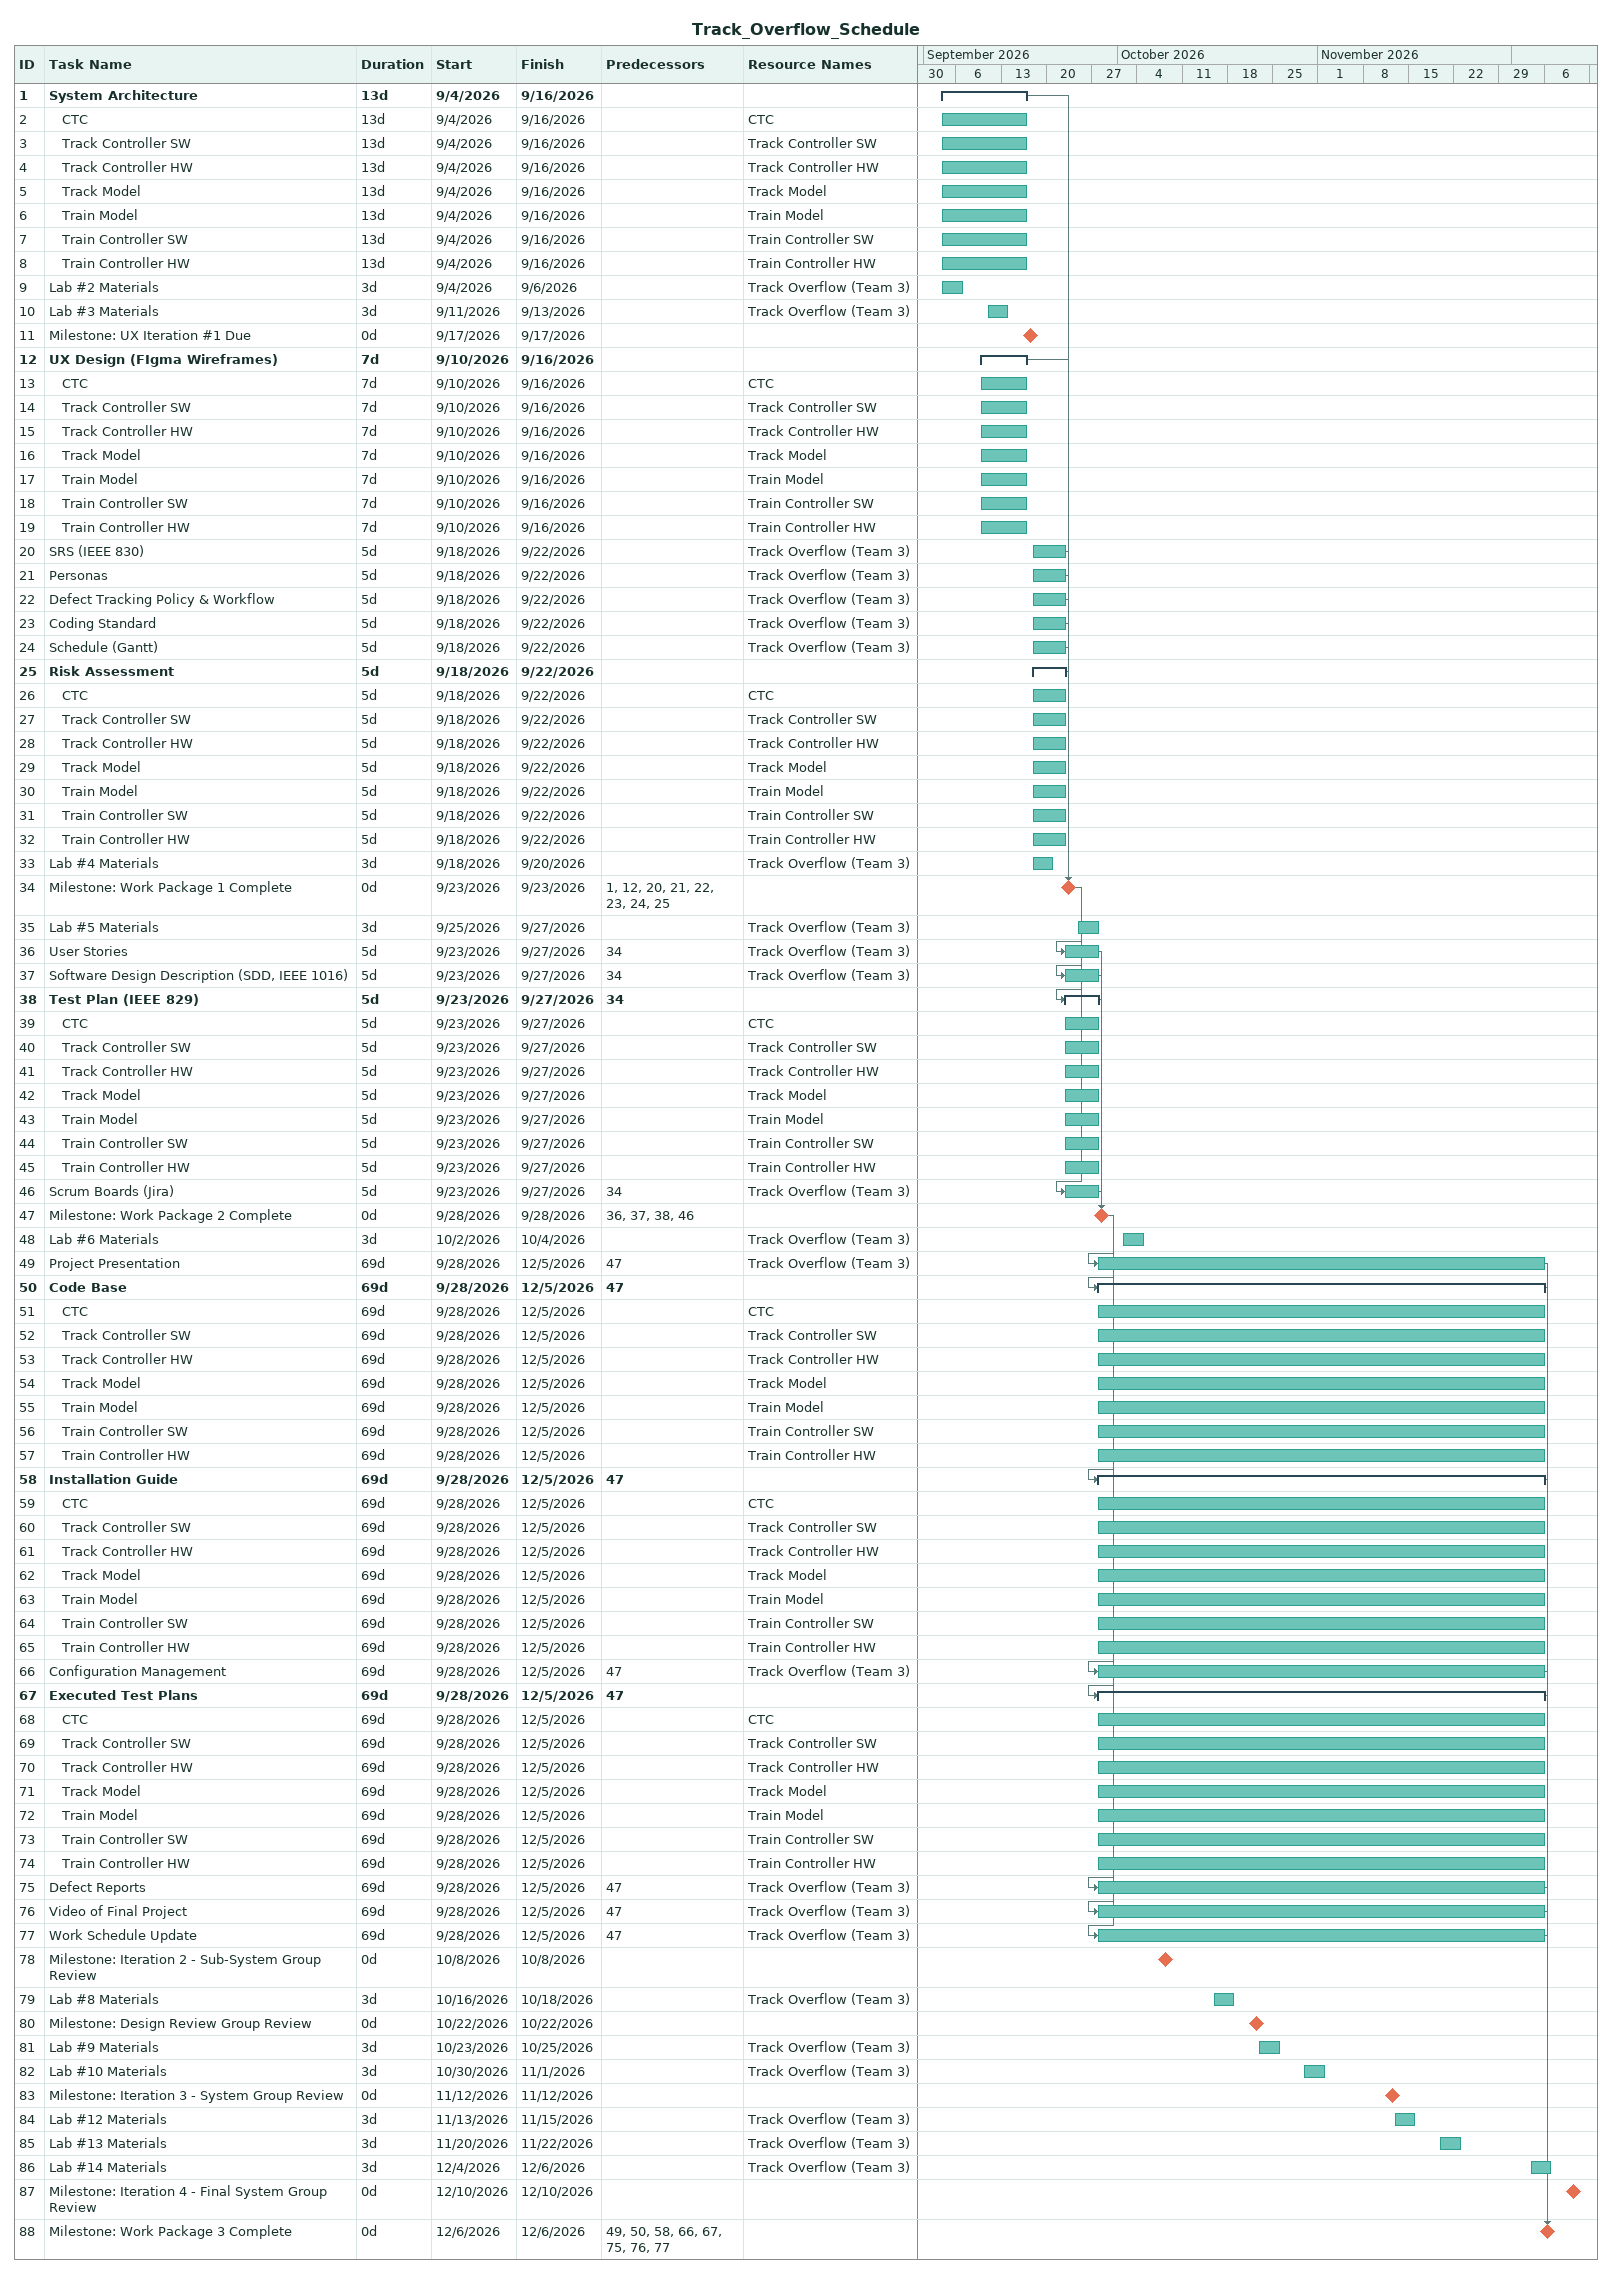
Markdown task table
Track_Overflow_Schedule

| ID | Level | Task | Duration | Start | Finish | Predecessors | Resources |
|---|---|---|---|---|---|---|---|
| 1 | 1 | **System Architecture** | 13d | 2026-09-04 | 2026-09-16 |  |  |
| 2 | 2 | CTC | 13d | 2026-09-04 | 2026-09-16 |  | CTC |
| 3 | 2 | Track Controller SW | 13d | 2026-09-04 | 2026-09-16 |  | Track Controller SW |
| 4 | 2 | Track Controller HW | 13d | 2026-09-04 | 2026-09-16 |  | Track Controller HW |
| 5 | 2 | Track Model | 13d | 2026-09-04 | 2026-09-16 |  | Track Model |
| 6 | 2 | Train Model | 13d | 2026-09-04 | 2026-09-16 |  | Train Model |
| 7 | 2 | Train Controller SW | 13d | 2026-09-04 | 2026-09-16 |  | Train Controller SW |
| 8 | 2 | Train Controller HW | 13d | 2026-09-04 | 2026-09-16 |  | Train Controller HW |
| 9 | 1 | Lab #2 Materials | 3d | 2026-09-04 | 2026-09-06 |  | Track Overflow (Team 3) |
| 10 | 1 | Lab #3 Materials | 3d | 2026-09-11 | 2026-09-13 |  | Track Overflow (Team 3) |
| 11 | 1 | Milestone: UX Iteration #1 Due | 0d | 2026-09-17 | 2026-09-17 |  |  |
| 12 | 1 | **UX Design (FIgma Wireframes)** | 7d | 2026-09-10 | 2026-09-16 |  |  |
| 13 | 2 | CTC | 7d | 2026-09-10 | 2026-09-16 |  | CTC |
| 14 | 2 | Track Controller SW | 7d | 2026-09-10 | 2026-09-16 |  | Track Controller SW |
| 15 | 2 | Track Controller HW | 7d | 2026-09-10 | 2026-09-16 |  | Track Controller HW |
| 16 | 2 | Track Model | 7d | 2026-09-10 | 2026-09-16 |  | Track Model |
| 17 | 2 | Train Model | 7d | 2026-09-10 | 2026-09-16 |  | Train Model |
| 18 | 2 | Train Controller SW | 7d | 2026-09-10 | 2026-09-16 |  | Train Controller SW |
| 19 | 2 | Train Controller HW | 7d | 2026-09-10 | 2026-09-16 |  | Train Controller HW |
| 20 | 1 | SRS (IEEE 830) | 5d | 2026-09-18 | 2026-09-22 |  | Track Overflow (Team 3) |
| 21 | 1 | Personas | 5d | 2026-09-18 | 2026-09-22 |  | Track Overflow (Team 3) |
| 22 | 1 | Defect Tracking Policy & Workflow | 5d | 2026-09-18 | 2026-09-22 |  | Track Overflow (Team 3) |
| 23 | 1 | Coding Standard | 5d | 2026-09-18 | 2026-09-22 |  | Track Overflow (Team 3) |
| 24 | 1 | Schedule (Gantt) | 5d | 2026-09-18 | 2026-09-22 |  | Track Overflow (Team 3) |
| 25 | 1 | **Risk Assessment** | 5d | 2026-09-18 | 2026-09-22 |  |  |
| 26 | 2 | CTC | 5d | 2026-09-18 | 2026-09-22 |  | CTC |
| 27 | 2 | Track Controller SW | 5d | 2026-09-18 | 2026-09-22 |  | Track Controller SW |
| 28 | 2 | Track Controller HW | 5d | 2026-09-18 | 2026-09-22 |  | Track Controller HW |
| 29 | 2 | Track Model | 5d | 2026-09-18 | 2026-09-22 |  | Track Model |
| 30 | 2 | Train Model | 5d | 2026-09-18 | 2026-09-22 |  | Train Model |
| 31 | 2 | Train Controller SW | 5d | 2026-09-18 | 2026-09-22 |  | Train Controller SW |
| 32 | 2 | Train Controller HW | 5d | 2026-09-18 | 2026-09-22 |  | Train Controller HW |
| 33 | 1 | Lab #4 Materials | 3d | 2026-09-18 | 2026-09-20 |  | Track Overflow (Team 3) |
| 34 | 1 | Milestone: Work Package 1 Complete | 0d | 2026-09-23 | 2026-09-23 | 1, 12, 20, 21, 22, 23, 24, 25 |  |
| 35 | 1 | Lab #5 Materials | 3d | 2026-09-25 | 2026-09-27 |  | Track Overflow (Team 3) |
| 36 | 1 | User Stories | 5d | 2026-09-23 | 2026-09-27 | 34 | Track Overflow (Team 3) |
| 37 | 1 | Software Design Description (SDD, IEEE 1016) | 5d | 2026-09-23 | 2026-09-27 | 34 | Track Overflow (Team 3) |
| 38 | 1 | **Test Plan (IEEE 829)** | 5d | 2026-09-23 | 2026-09-27 | 34 |  |
| 39 | 2 | CTC | 5d | 2026-09-23 | 2026-09-27 |  | CTC |
| 40 | 2 | Track Controller SW | 5d | 2026-09-23 | 2026-09-27 |  | Track Controller SW |
| 41 | 2 | Track Controller HW | 5d | 2026-09-23 | 2026-09-27 |  | Track Controller HW |
| 42 | 2 | Track Model | 5d | 2026-09-23 | 2026-09-27 |  | Track Model |
| 43 | 2 | Train Model | 5d | 2026-09-23 | 2026-09-27 |  | Train Model |
| 44 | 2 | Train Controller SW | 5d | 2026-09-23 | 2026-09-27 |  | Train Controller SW |
| 45 | 2 | Train Controller HW | 5d | 2026-09-23 | 2026-09-27 |  | Train Controller HW |
| 46 | 1 | Scrum Boards (Jira) | 5d | 2026-09-23 | 2026-09-27 | 34 | Track Overflow (Team 3) |
| 47 | 1 | Milestone: Work Package 2 Complete | 0d | 2026-09-28 | 2026-09-28 | 36, 37, 38, 46 |  |
| 48 | 1 | Lab #6 Materials | 3d | 2026-10-02 | 2026-10-04 |  | Track Overflow (Team 3) |
| 49 | 1 | Project Presentation | 69d | 2026-09-28 | 2026-12-05 | 47 | Track Overflow (Team 3) |
| 50 | 1 | **Code Base** | 69d | 2026-09-28 | 2026-12-05 | 47 |  |
| 51 | 2 | CTC | 69d | 2026-09-28 | 2026-12-05 |  | CTC |
| 52 | 2 | Track Controller SW | 69d | 2026-09-28 | 2026-12-05 |  | Track Controller SW |
| 53 | 2 | Track Controller HW | 69d | 2026-09-28 | 2026-12-05 |  | Track Controller HW |
| 54 | 2 | Track Model | 69d | 2026-09-28 | 2026-12-05 |  | Track Model |
| 55 | 2 | Train Model | 69d | 2026-09-28 | 2026-12-05 |  | Train Model |
| 56 | 2 | Train Controller SW | 69d | 2026-09-28 | 2026-12-05 |  | Train Controller SW |
| 57 | 2 | Train Controller HW | 69d | 2026-09-28 | 2026-12-05 |  | Train Controller HW |
| 58 | 1 | **Installation Guide** | 69d | 2026-09-28 | 2026-12-05 | 47 |  |
| 59 | 2 | CTC | 69d | 2026-09-28 | 2026-12-05 |  | CTC |
| 60 | 2 | Track Controller SW | 69d | 2026-09-28 | 2026-12-05 |  | Track Controller SW |
| 61 | 2 | Track Controller HW | 69d | 2026-09-28 | 2026-12-05 |  | Track Controller HW |
| 62 | 2 | Track Model | 69d | 2026-09-28 | 2026-12-05 |  | Track Model |
| 63 | 2 | Train Model | 69d | 2026-09-28 | 2026-12-05 |  | Train Model |
| 64 | 2 | Train Controller SW | 69d | 2026-09-28 | 2026-12-05 |  | Train Controller SW |
| 65 | 2 | Train Controller HW | 69d | 2026-09-28 | 2026-12-05 |  | Train Controller HW |
| 66 | 1 | Configuration Management | 69d | 2026-09-28 | 2026-12-05 | 47 | Track Overflow (Team 3) |
| 67 | 1 | **Executed Test Plans** | 69d | 2026-09-28 | 2026-12-05 | 47 |  |
| 68 | 2 | CTC | 69d | 2026-09-28 | 2026-12-05 |  | CTC |
| 69 | 2 | Track Controller SW | 69d | 2026-09-28 | 2026-12-05 |  | Track Controller SW |
| 70 | 2 | Track Controller HW | 69d | 2026-09-28 | 2026-12-05 |  | Track Controller HW |
| 71 | 2 | Track Model | 69d | 2026-09-28 | 2026-12-05 |  | Track Model |
| 72 | 2 | Train Model | 69d | 2026-09-28 | 2026-12-05 |  | Train Model |
| 73 | 2 | Train Controller SW | 69d | 2026-09-28 | 2026-12-05 |  | Train Controller SW |
| 74 | 2 | Train Controller HW | 69d | 2026-09-28 | 2026-12-05 |  | Train Controller HW |
| 75 | 1 | Defect Reports | 69d | 2026-09-28 | 2026-12-05 | 47 | Track Overflow (Team 3) |
| 76 | 1 | Video of Final Project | 69d | 2026-09-28 | 2026-12-05 | 47 | Track Overflow (Team 3) |
| 77 | 1 | Work Schedule Update | 69d | 2026-09-28 | 2026-12-05 | 47 | Track Overflow (Team 3) |
| 78 | 1 | Milestone: Iteration 2 - Sub-System Group Review | 0d | 2026-10-08 | 2026-10-08 |  |  |
| 79 | 1 | Lab #8 Materials | 3d | 2026-10-16 | 2026-10-18 |  | Track Overflow (Team 3) |
| 80 | 1 | Milestone: Design Review Group Review | 0d | 2026-10-22 | 2026-10-22 |  |  |
| 81 | 1 | Lab #9 Materials | 3d | 2026-10-23 | 2026-10-25 |  | Track Overflow (Team 3) |
| 82 | 1 | Lab #10 Materials | 3d | 2026-10-30 | 2026-11-01 |  | Track Overflow (Team 3) |
| 83 | 1 | Milestone: Iteration 3 - System Group Review | 0d | 2026-11-12 | 2026-11-12 |  |  |
| 84 | 1 | Lab #12 Materials | 3d | 2026-11-13 | 2026-11-15 |  | Track Overflow (Team 3) |
| 85 | 1 | Lab #13 Materials | 3d | 2026-11-20 | 2026-11-22 |  | Track Overflow (Team 3) |
| 86 | 1 | Lab #14 Materials | 3d | 2026-12-04 | 2026-12-06 |  | Track Overflow (Team 3) |
| 87 | 1 | Milestone: Iteration 4 - Final System Group Review | 0d | 2026-12-10 | 2026-12-10 |  |  |
| 88 | 1 | Milestone: Work Package 3 Complete | 0d | 2026-12-06 | 2026-12-06 | 49, 50, 58, 66, 67, 75, 76, 77 |  |
